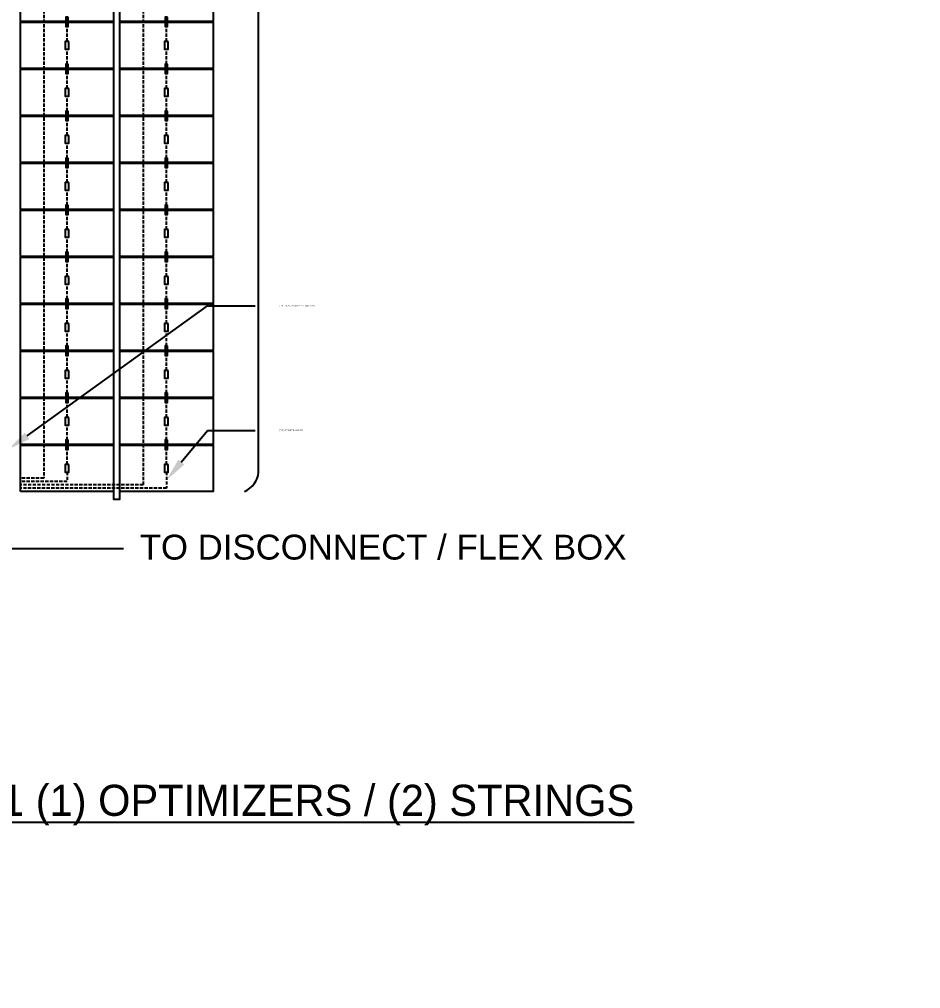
# Model space of a CAD drawing. Header units: feet. Extents: x -13743 to 68376, y -48 to 67763.
# Drawn here: x 1277 to 1349.4, y 63296.5 to 63374.4 of the extents above; entities that cross this region are included whole.
import ezdxf
from ezdxf import colors
from ezdxf.entities.mleader import LeaderData, LeaderLine
from ezdxf.enums import TextEntityAlignment as Align
from ezdxf.math import Vec2, Vec3

# ---------------------------------------------------------------- set-up
doc = ezdxf.new("R2018")
doc.units = ezdxf.units.FT
doc.header["$MEASUREMENT"] = 0
doc.linetypes.add('HIDDEN', pattern=[0.375, 0.25, -0.125])
for name, color, linetype in [('E-CABL-DF', 10, 'DF_CABLE'), ('E-DIM', 7, 'Continuous'), ('E-HARN-COMP', 8, 'Continuous'), ('E-TRNK-CABL-NEG', 6, 'HIDDEN'), ('E-TRUNK-CABLE-POS', 6, 'HIDDEN'), ('G-ANNO-TEXT', 1, 'Continuous'), ('G-TITL-TEXT', 153, 'Continuous'), ('PVcase PV Modules (full frames)', 142, 'Continuous')]:
    doc.layers.add(name, color=color, linetype=linetype)
doc.styles.add('NEI-A', font='arial.ttf')
doc.styles.get("Standard").update_dxf_attribs({"font": 'arial.ttf'})
doc.linetypes.add('DF_CABLE', pattern='A,1,-0.2,["DF",Standard,S=0.1,R=0,X=-0.1,Y=-0.05],-0.2', length=1.4)

# ---------------------------------------------------------------- blocks, each defined once
blk = doc.blocks.new('DETAIL-TITLE_WITH_SCALE')
at = {"layer": 'G-TITL-TEXT'}
h = blk.add_hatch(color=255, dxfattribs=at)
h.dxf.hatch_style = 1
h.paths.add_polyline_path([(-0.0016, 0.0011, 1), (0.4984, 0.0011, 1)])
blk.add_circle((0.25, 0), 0.25, dxfattribs=at)
at = {"color": 7, "insert": (0.625, -0.101), "char_height": 0.1, "attachment_point": 1, "style": 'NEI-A'}
blk.add_mtext_dynamic_manual_height_columns('\\pxt5;SCALE:', width=0.421927, gutter_width=0.5469, heights=[0], dxfattribs=at)
at = {"color": 153, "style": 'NEI-A'}
blk.add_attdef('DETAIL_NO', text='', height=0.25, dxfattribs=at).set_placement((0.25, 0), align=Align.MIDDLE_CENTER)
at = {"color": 153, "lineweight": 30, "flags": 104}
blk.add_attdef('DETAIL_TITLE', text='', height=0.25, dxfattribs=at).set_placement((0.625, 0.024), align=Align.BOTTOM_LEFT)
at = {"color": 7, "style": 'NEI-A'}
blk.add_attdef('SCALE', text='', height=0.1, dxfattribs=at).set_placement((1.1792, -0.101), align=Align.TOP_LEFT)
blk = doc.blocks.new('HT72-18X (2x26)')
for points in [[(50097.478, 17245.444), (50097.478, 17144.394), (50097.971, 17144.394), (50097.971, 17245.444), (50097.478, 17245.444)], [(50089.982, 17182.78), (50089.982, 17186.497), (50097.478, 17186.497), (50097.478, 17182.78), (50089.982, 17182.78)], [(50097.971, 17182.78), (50097.971, 17186.497), (50105.467, 17186.497), (50105.467, 17182.78), (50097.971, 17182.78)], [(50089.982, 17179.004), (50089.982, 17182.721), (50097.478, 17182.721), (50097.478, 17179.004), (50089.982, 17179.004)], [(50097.971, 17179.004), (50097.971, 17182.721), (50105.467, 17182.721), (50105.467, 17179.004), (50097.971, 17179.004)], [(50089.982, 17175.228), (50089.982, 17178.945), (50097.478, 17178.945), (50097.478, 17175.228), (50089.982, 17175.228)], [(50097.971, 17175.228), (50097.971, 17178.945), (50105.467, 17178.945), (50105.467, 17175.228), (50097.971, 17175.228)], [(50089.982, 17171.451), (50089.982, 17175.169), (50097.478, 17175.169), (50097.478, 17171.451), (50089.982, 17171.451)], [(50097.971, 17171.451), (50097.971, 17175.169), (50105.467, 17175.169), (50105.467, 17171.451), (50097.971, 17171.451)], [(50089.982, 17167.675), (50089.982, 17171.392), (50097.478, 17171.392), (50097.478, 17167.675), (50089.982, 17167.675)], [(50097.971, 17167.675), (50097.971, 17171.392), (50105.467, 17171.392), (50105.467, 17167.675), (50097.971, 17167.675)], [(50089.982, 17163.899), (50089.982, 17167.616), (50097.478, 17167.616), (50097.478, 17163.899), (50089.982, 17163.899)], [(50097.971, 17163.899), (50097.971, 17167.616), (50105.467, 17167.616), (50105.467, 17163.899), (50097.971, 17163.899)], [(50089.982, 17160.123), (50089.982, 17163.84), (50097.478, 17163.84), (50097.478, 17160.123), (50089.982, 17160.123)], [(50097.971, 17160.123), (50097.971, 17163.84), (50105.467, 17163.84), (50105.467, 17160.123), (50097.971, 17160.123)], [(50089.982, 17156.346), (50089.982, 17160.064), (50097.478, 17160.064), (50097.478, 17156.346), (50089.982, 17156.346)], [(50097.971, 17156.346), (50097.971, 17160.064), (50105.467, 17160.064), (50105.467, 17156.346), (50097.971, 17156.346)], [(50089.982, 17152.57), (50089.982, 17156.287), (50097.478, 17156.287), (50097.478, 17152.57), (50089.982, 17152.57)], [(50097.971, 17152.57), (50097.971, 17156.287), (50105.467, 17156.287), (50105.467, 17152.57), (50097.971, 17152.57)], [(50089.982, 17148.794), (50089.982, 17152.511), (50097.478, 17152.511), (50097.478, 17148.794), (50089.982, 17148.794)], [(50097.971, 17148.794), (50097.971, 17152.511), (50105.467, 17152.511), (50105.467, 17148.794), (50097.971, 17148.794)], [(50089.982, 17145.018), (50089.982, 17148.735), (50097.478, 17148.735), (50097.478, 17145.018), (50089.982, 17145.018)], [(50097.971, 17145.018), (50097.971, 17148.735), (50105.467, 17148.735), (50105.467, 17145.018), (50097.971, 17145.018)]]:
    blk.add_lwpolyline(points)
blk = doc.blocks.new('DETAIL_TITLE')
at = {"style": 'NEI-A', "flags": 8}
blk.add_attdef('#', text='', height=0.2, dxfattribs=at).set_placement((0.5922, -0.5109), align=Align.MIDDLE_CENTER)
at = {"lineweight": 30, "flags": 104}
blk.add_attdef('DETAIL_TITLE', text='', height=0.2, dxfattribs=at).set_placement((0.9099, -0.52514), align=Align.BOTTOM_LEFT)
at = {"style": 'NEI-A'}
for tag, p in [('SCALE:', (0.93865, -0.73792)), ('1"_=_', (1.5474, -0.73792))]:
    blk.add_attdef(tag, text='', height=0.1, dxfattribs=at).set_placement(p, align=Align.BOTTOM_LEFT)

msp = doc.modelspace()

# ---------------------------------------------------------------- linework, layer by layer
at = {"layer": 'E-HARN-COMP'}
for points in [[(1280.928, 63374.59), (1280.735, 63374.59), (1280.735, 63374.21), (1280.928, 63374.21)], [(1280.928, 63374.21), (1280.735, 63374.21), (1280.735, 63373.83), (1280.928, 63373.83)], [(1288.917, 63374.59), (1288.724, 63374.59), (1288.724, 63374.21), (1288.917, 63374.21)], [(1288.917, 63374.21), (1288.724, 63374.21), (1288.724, 63373.83), (1288.917, 63373.83)], [(1280.982, 63372.632), (1280.681, 63372.632), (1280.681, 63372.011), (1280.982, 63372.011)], [(1288.971, 63372.632), (1288.67, 63372.632), (1288.67, 63372.011), (1288.971, 63372.011)], [(1280.928, 63370.814), (1280.735, 63370.814), (1280.735, 63370.434), (1280.928, 63370.434)], [(1280.928, 63370.434), (1280.735, 63370.434), (1280.735, 63370.053), (1280.928, 63370.053)], [(1288.917, 63370.814), (1288.724, 63370.814), (1288.724, 63370.434), (1288.917, 63370.434)], [(1288.917, 63370.434), (1288.724, 63370.434), (1288.724, 63370.053), (1288.917, 63370.053)], [(1280.982, 63368.856), (1280.681, 63368.856), (1280.681, 63368.235), (1280.982, 63368.235)], [(1288.971, 63368.856), (1288.67, 63368.856), (1288.67, 63368.235), (1288.971, 63368.235)], [(1280.928, 63367.038), (1280.735, 63367.038), (1280.735, 63366.657), (1280.928, 63366.657)], [(1280.928, 63366.657), (1280.735, 63366.657), (1280.735, 63366.277), (1280.928, 63366.277)], [(1288.917, 63367.038), (1288.724, 63367.038), (1288.724, 63366.657), (1288.917, 63366.657)], [(1288.917, 63366.657), (1288.724, 63366.657), (1288.724, 63366.277), (1288.917, 63366.277)], [(1280.982, 63365.08), (1280.681, 63365.08), (1280.681, 63364.459), (1280.982, 63364.459)], [(1288.971, 63365.08), (1288.67, 63365.08), (1288.67, 63364.459), (1288.971, 63364.459)], [(1280.928, 63363.262), (1280.735, 63363.262), (1280.735, 63362.881), (1280.928, 63362.881)], [(1288.917, 63363.262), (1288.724, 63363.262), (1288.724, 63362.881), (1288.917, 63362.881)], [(1280.928, 63362.881), (1280.735, 63362.881), (1280.735, 63362.501), (1280.928, 63362.501)], [(1288.917, 63362.881), (1288.724, 63362.881), (1288.724, 63362.501), (1288.917, 63362.501)], [(1280.982, 63361.304), (1280.681, 63361.304), (1280.681, 63360.683), (1280.982, 63360.683)], [(1288.971, 63361.304), (1288.67, 63361.304), (1288.67, 63360.683), (1288.971, 63360.683)], [(1280.928, 63359.485), (1280.735, 63359.485), (1280.735, 63359.105), (1280.928, 63359.105)], [(1288.917, 63359.485), (1288.724, 63359.485), (1288.724, 63359.105), (1288.917, 63359.105)], [(1280.928, 63359.105), (1280.735, 63359.105), (1280.735, 63358.725), (1280.928, 63358.725)], [(1288.917, 63359.105), (1288.724, 63359.105), (1288.724, 63358.725), (1288.917, 63358.725)], [(1280.982, 63357.527), (1280.681, 63357.527), (1280.681, 63356.906), (1280.982, 63356.906)], [(1288.971, 63357.527), (1288.67, 63357.527), (1288.67, 63356.906), (1288.971, 63356.906)], [(1280.928, 63355.709), (1280.735, 63355.709), (1280.735, 63355.329), (1280.928, 63355.329)], [(1288.917, 63355.709), (1288.724, 63355.709), (1288.724, 63355.329), (1288.917, 63355.329)], [(1280.928, 63355.329), (1280.735, 63355.329), (1280.735, 63354.948), (1280.928, 63354.948)], [(1288.917, 63355.329), (1288.724, 63355.329), (1288.724, 63354.948), (1288.917, 63354.948)], [(1280.982, 63353.751), (1280.681, 63353.751), (1280.681, 63353.13), (1280.982, 63353.13)], [(1288.971, 63353.751), (1288.67, 63353.751), (1288.67, 63353.13), (1288.971, 63353.13)], [(1280.982, 63338.646), (1280.681, 63338.646), (1280.681, 63338.025), (1280.982, 63338.025)]]:
    msp.add_lwpolyline(points, close=True, dxfattribs=at)
at = {"layer": 'E-TRNK-CABL-NEG'}
for points in [[(1280.832, 63370.814), (1280.832, 63372.011)], [(1288.82, 63370.814), (1288.82, 63372.011)], [(1280.832, 63367.038), (1280.832, 63368.235)], [(1288.82, 63367.038), (1288.82, 63368.235)], [(1280.832, 63363.262), (1280.832, 63364.459)], [(1288.82, 63363.262), (1288.82, 63364.459)], [(1280.832, 63359.485), (1280.832, 63360.683)], [(1288.82, 63359.485), (1288.82, 63360.683)], [(1280.832, 63355.709), (1280.832, 63356.906)], [(1288.82, 63355.709), (1288.82, 63356.906)], [(1280.832, 63351.933), (1280.832, 63353.13)], [(1288.82, 63351.933), (1288.82, 63353.13)], [(1280.832, 63338.025), (1280.832, 63337.275), (1277.083, 63337.275)]]:
    msp.add_lwpolyline(points, dxfattribs=at)
at = {"layer": 'E-TRUNK-CABLE-POS'}
for points in [[(1280.832, 63372.632), (1280.832, 63373.83)], [(1288.82, 63372.632), (1288.82, 63373.83)], [(1280.832, 63368.856), (1280.832, 63370.053)], [(1288.82, 63368.856), (1288.82, 63370.053)], [(1280.832, 63365.08), (1280.832, 63366.277)], [(1288.82, 63365.08), (1288.82, 63366.277)], [(1280.832, 63361.304), (1280.832, 63362.501)], [(1288.82, 63361.304), (1288.82, 63362.501)], [(1280.832, 63357.527), (1280.832, 63358.725)], [(1288.82, 63357.527), (1288.82, 63358.725)], [(1280.832, 63353.751), (1280.832, 63354.948)], [(1288.82, 63353.751), (1288.82, 63354.948)]]:
    msp.add_lwpolyline(points, dxfattribs=at)
at = {"layer": 'G-ANNO-TEXT', "flags": 128}
msp.add_lwpolyline([(1295.088, 63336.477, 0.298343), (1296.225, 63338.019), (1296.225, 63384.836, -0.298343), (1297.362, 63386.379, -0.298343), (1296.225, 63387.921), (1296.225, 63434.738, 0.298343), (1295.088, 63436.28)], format="xyb", dxfattribs=at)

# ---------------------------------------------------------------- block references
at = {"layer": 'E-DIM'}
ref = msp.add_blockref('DETAIL-TITLE_WITH_SCALE', (1241.414, 63310.04), dxfattribs=dict(at, xscale=10, yscale=10, zscale=10))
ref.add_attrib('DETAIL_NO', '1', dxfattribs={"layer": '0', "color": 153, "height": 2.5, "style": 'NEI-A'}).set_placement((1243.914, 63310.04), align=Align.MIDDLE)
ref.add_attrib('SCALE', 'NTS', dxfattribs={"layer": '0', "color": 7, "height": 1, "style": 'NEI-A'}).set_placement((1253.206, 63309.03), align=Align.TOP_LEFT)
lines = msp.add_mtext('{\\LDC BLOCK TYPE-1 (1) OPTIMIZERS / (2) STRINGS}', dxfattribs={"layer": 'G-ANNO-TEXT', "insert": (1247.664, 63312.903), "char_height": 2.5, "attachment_point": 1})
ref.add_attrib('DETAIL_TITLE', '', (1247.664, 63312.903), dxfattribs={"flags": 104}).embed_mtext(lines)

# ---------------------------------------------------------------- texts
at = {"layer": 'G-ANNO-TEXT', "insert": (1286.677, 63332.996, -1.908), "char_height": 2, "width": 39.12368, "attachment_point": 1, "style": 'NEI-A', "bg_fill": 3, "box_fill_scale": 1.5, "bg_fill_color": 256, "bg_fill_transparency": 0}
msp.add_mtext('TO DISCONNECT / FLEX BOX', dxfattribs=at)

# ---------------------------------------------------------------- next in the draw order: linework, layer by layer
at = {"layer": 'E-CABL-DF', "linetype": 'Continuous', "flags": 128}
msp.add_lwpolyline([(1285.362, 63331.872), (1281.495, 63331.872), (1273.236, 63331.872), (1273.236, 63335.499)], dxfattribs=at)

# ---------------------------------------------------------------- next in the draw order: leaders
at = {"layer": 'G-ANNO-TEXT'}
ml = msp.add_multileader_mtext('Standard', dxfattribs=at)
ml.set_content('(TYP.) OPTIMIZER JUMPERS', color=256, style='NEI-A')
ml.set_leader_properties()
ml.build(insert=Vec2(0, 0))
ml.multileader.update_dxf_attribs({"dogleg_length": 0.36, "arrow_head_size": 1.876})
ctx = ml.context
ctx.base_point, ctx.char_height, ctx.arrow_head_size, ctx.landing_gap_size, ctx.plane_origin = Vec3(1295.966, 63341.363, -1.908), 0.1, 1.876, 1.921, Vec3(1866.671, 62824.553, -1.908)
notes = []
notes.append((ctx, [(0, (1, 1, 0), (1292.124, 63341.363, -1.908), (1, 0), 3.842, [(1, [(1288.82, 63337.377, -1.908)], 0, [])])]))
ctx.mtext.insert, ctx.mtext.width, ctx.mtext.flow_direction = Vec3(1297.886, 63341.428, -1.908), 35.70198, 5
ctx.mtext.has_bg_fill, ctx.mtext.bg_color, ctx.mtext.bg_scale_factor, ctx.mtext.bg_transparency, ctx.mtext.use_window_bg_color = 1, -1073741824, 1.5, 0, 1
for ctx, leaders in notes:
    for number, flags, end, landing, length, lines in leaders:
        leader = LeaderData()
        leader.index, (leader.has_last_leader_line, leader.has_dogleg_vector, leader.attachment_direction) = number, flags
        leader.last_leader_point, leader.dogleg_vector, leader.dogleg_length = Vec3(end), Vec3(landing), length
        for number, points, colour, breaks in lines:
            line = LeaderLine()
            line.index, line.vertices, line.color, line.breaks = number, Vec3.list(points), colors.encode_raw_color(colour), breaks
            leader.lines.append(line)
        ctx.leaders.append(leader)

# ---------------------------------------------------------------- next in the draw order: linework, layer by layer
at = {"layer": 'E-HARN-COMP'}
msp.add_lwpolyline([(1288.971, 63338.646), (1288.67, 63338.646), (1288.67, 63338.025), (1288.971, 63338.025)], close=True, dxfattribs=at)
at = {"layer": 'E-TRNK-CABL-NEG'}
msp.add_lwpolyline([(1288.82, 63338.025), (1288.82, 63336.729), (1277.083, 63336.729)], dxfattribs=at)

# ---------------------------------------------------------------- next in the draw order: leaders
at = {"layer": 'G-ANNO-TEXT'}
ml = msp.add_multileader_mtext('Standard', dxfattribs=at)
ml.set_content('(TYP.)  AMPT OPTIMIZER (2) STRING INPUT', color=256, style='NEI-A')
ml.set_leader_properties()
ml.build(insert=Vec2(0, 0))
ml.multileader.update_dxf_attribs({"dogleg_length": 0.36, "arrow_head_size": 1.876})
ctx = ml.context
ctx.base_point, ctx.char_height, ctx.arrow_head_size, ctx.landing_gap_size, ctx.plane_origin = Vec3(1295.966, 63351.371, -1.908), 0.1, 1.876, 1.921, Vec3(1816.149, 62880.282, -1.908)
notes = []
notes.append((ctx, [(0, (1, 1, 0), (1292.124, 63351.371, -1.908), (1, 0), 3.842, [(1, [(1276.101, 63339.839, -1.908)], 0, [])])]))
ctx.mtext.insert, ctx.mtext.width, ctx.mtext.flow_direction = Vec3(1297.886, 63351.436, -1.908), 31.29069, 5
ctx.mtext.has_bg_fill, ctx.mtext.bg_color, ctx.mtext.bg_scale_factor, ctx.mtext.bg_transparency, ctx.mtext.use_window_bg_color = 1, -1073741824, 1.5, 0, 1
for ctx, leaders in notes:
    for number, flags, end, landing, length, lines in leaders:
        leader = LeaderData()
        leader.index, (leader.has_last_leader_line, leader.has_dogleg_vector, leader.attachment_direction) = number, flags
        leader.last_leader_point, leader.dogleg_vector, leader.dogleg_length = Vec3(end), Vec3(landing), length
        for number, points, colour, breaks in lines:
            line = LeaderLine()
            line.index, line.vertices, line.color, line.breaks = number, Vec3.list(points), colors.encode_raw_color(colour), breaks
            leader.lines.append(line)
        ctx.leaders.append(leader)

# ---------------------------------------------------------------- next in the draw order: linework, layer by layer
at = {"layer": 'E-HARN-COMP'}
for points in [[(1280.928, 63351.933), (1280.735, 63351.933), (1280.735, 63351.553), (1280.928, 63351.553)], [(1280.928, 63351.553), (1280.735, 63351.553), (1280.735, 63351.172), (1280.928, 63351.172)], [(1288.917, 63351.933), (1288.724, 63351.933), (1288.724, 63351.553), (1288.917, 63351.553)], [(1288.917, 63351.553), (1288.724, 63351.553), (1288.724, 63351.172), (1288.917, 63351.172)], [(1280.982, 63349.975), (1280.681, 63349.975), (1280.681, 63349.354), (1280.982, 63349.354)], [(1288.971, 63349.975), (1288.67, 63349.975), (1288.67, 63349.354), (1288.971, 63349.354)], [(1280.928, 63348.157), (1280.735, 63348.157), (1280.735, 63347.776), (1280.928, 63347.776)], [(1280.928, 63347.776), (1280.735, 63347.776), (1280.735, 63347.396), (1280.928, 63347.396)], [(1288.917, 63348.157), (1288.724, 63348.157), (1288.724, 63347.776), (1288.917, 63347.776)], [(1288.917, 63347.776), (1288.724, 63347.776), (1288.724, 63347.396), (1288.917, 63347.396)], [(1280.982, 63346.199), (1280.681, 63346.199), (1280.681, 63345.578), (1280.982, 63345.578)], [(1288.971, 63346.199), (1288.67, 63346.199), (1288.67, 63345.578), (1288.971, 63345.578)], [(1280.928, 63344.38), (1280.735, 63344.38), (1280.735, 63344), (1280.928, 63344)], [(1280.928, 63344), (1280.735, 63344), (1280.735, 63343.62), (1280.928, 63343.62)], [(1288.917, 63344.38), (1288.724, 63344.38), (1288.724, 63344), (1288.917, 63344)], [(1288.917, 63344), (1288.724, 63344), (1288.724, 63343.62), (1288.917, 63343.62)], [(1280.982, 63342.423), (1280.681, 63342.423), (1280.681, 63341.801), (1280.982, 63341.801)], [(1288.971, 63342.423), (1288.67, 63342.423), (1288.67, 63341.801), (1288.971, 63341.801)], [(1280.928, 63340.604), (1280.735, 63340.604), (1280.735, 63340.224), (1280.928, 63340.224)], [(1280.928, 63340.224), (1280.735, 63340.224), (1280.735, 63339.843), (1280.928, 63339.843)], [(1288.917, 63340.604), (1288.724, 63340.604), (1288.724, 63340.224), (1288.917, 63340.224)], [(1288.917, 63340.224), (1288.724, 63340.224), (1288.724, 63339.843), (1288.917, 63339.843)]]:
    msp.add_lwpolyline(points, close=True, dxfattribs=at)
at = {"layer": 'E-TRNK-CABL-NEG'}
for points in [[(1280.832, 63348.157), (1280.832, 63349.354)], [(1288.82, 63348.157), (1288.82, 63349.354)], [(1280.832, 63344.38), (1280.832, 63345.578)], [(1288.82, 63344.38), (1288.82, 63345.578)], [(1280.832, 63340.604), (1280.832, 63341.801)], [(1288.82, 63340.604), (1288.82, 63341.801)]]:
    msp.add_lwpolyline(points, dxfattribs=at)
at = {"layer": 'E-TRUNK-CABLE-POS'}
for points in [[(1288.82, 63434.732), (1288.82, 63435.506), (1286.946, 63435.506), (1286.946, 63337.002), (1277.083, 63337.002)], [(1280.832, 63434.732), (1280.832, 63435.506), (1278.957, 63435.506), (1278.957, 63337.549), (1277.083, 63337.549)], [(1280.832, 63349.975), (1280.832, 63351.172)], [(1288.82, 63349.975), (1288.82, 63351.172)], [(1280.832, 63346.199), (1280.832, 63347.396)], [(1288.82, 63346.199), (1288.82, 63347.396)], [(1280.832, 63342.423), (1280.832, 63343.62)], [(1288.82, 63342.423), (1288.82, 63343.62)], [(1280.832, 63338.646), (1280.832, 63339.843)], [(1288.82, 63338.646), (1288.82, 63339.843)]]:
    msp.add_lwpolyline(points, dxfattribs=at)

# ---------------------------------------------------------------- next in the draw order: block references
at = {"layer": 'G-ANNO-TEXT'}
ref = msp.add_blockref('DETAIL_TITLE', (-460.635, 63776.869), dxfattribs=dict(at, xscale=128.9267043143703, yscale=128.9267043143703, zscale=128.9267043143703))
lines = msp.add_mtext('{\\LDC BLOCK TYPE-1 (3) STRINGS (78) MODULES [580W]}', dxfattribs={"layer": '0', "insert": (-343.325, 63747.843), "char_height": 858.86809, "attachment_point": 1})
ref.add_attrib('DETAIL_TITLE', '', (-343.325, 63747.843)).embed_mtext(lines)
ref = msp.add_blockref('DETAIL_TITLE', (760.729, 63776.869), dxfattribs=dict(at, xscale=128.9267043143703, yscale=128.9267043143703, zscale=128.9267043143703))
lines = msp.add_mtext('{\\LDC BLOCK TYPE-2 (2) STRINGS (52) MODULES [580W-SOUTH MOTOR GAP] }', dxfattribs={"layer": '0', "insert": (878.039, 63747.843), "char_height": 795.5621, "attachment_point": 1})
ref.add_attrib('DETAIL_TITLE', '', (878.039, 63747.843)).embed_mtext(lines)
at = {"layer": 'PVcase PV Modules (full frames)', "color": 156, "true_color": 0x004e68}
msp.add_blockref('HT72-18X (2x26)', (-48812.899, 46191.459), dxfattribs=at)

doc.saveas('drawing.dxf')
